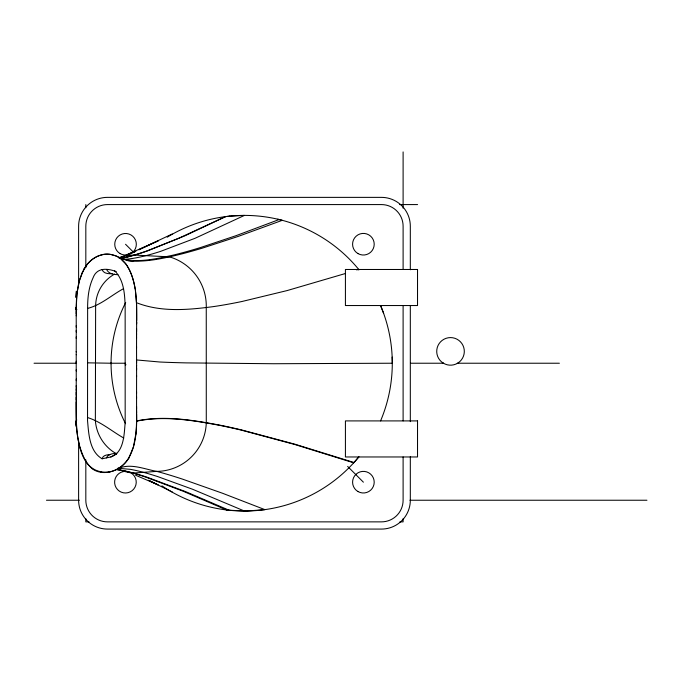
<?xml version="1.0" encoding="UTF-8"?>
<svg xmlns="http://www.w3.org/2000/svg" width="681" height="681" viewBox="0 0 681 681"><rect width="100%" height="100%" fill="white"/><g stroke="black" fill="none" stroke-linecap="round" stroke-linejoin="round"><path stroke-width="1.02" d="M76.221 354.639L76.221 362.905M76.195 311.2L76.195 314.052M76.195 395.278L76.246 379.053M76.221 354.733L76.229 351.49M76.246 338.5L76.255 330.387M136.592 328.6L136.541 348.076M358.768 456.968L354.001 462.493L294.95 444.208L241.236 429.847A362.198 52.514 22.7 0 0 219.393 425.063C192.255 419.99 164.019 415.291 136.583 420.943L136.558 391.873M136.592 376.584L136.592 365.501M76.255 387.157L76.255 385.54M76.229 351.89L76.255 336.882M136.523 338.338L136.532 336.72M136.558 393.499L136.592 375.64M76.195 310.493L76.221 307.642M76.238 390.409L76.246 388.783M136.532 335.095L136.541 333.469M76.229 392.026L76.289 424.493M136.558 331.851L136.677 322.113M136.651 323.73L136.566 304.271L135.408 290.617M136.694 320.487C136.736 301.342 137.111 280.223 125.755 263.802C113.676 252.77 129.058 263.53 134.54 261.172C149.803 261.427 164.853 258.048 179.605 254.473A364.701 44.069 -26.1 0 0 202.827 247.986L238.231 236.409L282.274 220.321L277.771 219.197M76.119 400.156L76.17 396.904M76.093 401.781C76.255 424.706 74.382 476.555 110.092 471.856C135.281 465.421 137.128 434.946 136.617 413.716M135.825 433.993L133.467 446.83L128.777 458.143M75.514 297.308L76.289 291.247M116.255 271.634C107.164 268.093 96.855 267.429 93.067 277.814C89.032 286.446 87.815 296.099 87.636 305.539L87.534 420.62C88.717 433.763 89.347 451.418 102.124 458.781C102.822 455.317 106.968 454.67 109.913 454.661M76.221 307.471L75.651 309.421L76.766 309.719M110.943 254.473A37.489 29.675 90 0 0 103.606 254.498L100.618 255.162A36.399 28.806 90 0 0 87.33 264.185L81.975 272.97L78.613 283.483L77.021 293.136L76.229 307.31L75.625 308.936L76.749 309.557M106.33 457.904C108.083 453.997 112.978 453.435 116.757 453.35M84.01 268.944L79.388 280.359L77.021 293.136A103.095 81.592 90 0 0 76.374 301.998L76.204 315.805M101.137 471.431L100.422 472.231L101.614 472.401A38.715 30.636 90 0 0 108.969 472.069M76.655 420.228L75.693 422.654L76.485 427.276A82.444 65.248 -90 0 0 80.256 448.2M76.664 419.683L75.693 422.101L76.485 427.276M102.124 458.781L110.799 456.977L116.613 453.827M123.61 288.625C111.675 295.043 100.831 305.156 87.543 308.416M229.318 216.175L225.573 216.609L184.772 235.864L147.59 250.863A407.17 58.643 -34.7 0 1 134.676 255.052A406.71 58.575 -34.7 0 1 121.397 258.388M172.242 233.975L138.847 249.757L158.273 240.81L127.696 254.294M119.073 257.912L135.868 251.298L126.938 254.796M279.167 219.529L235.83 235.745L200.835 247.441A367.059 46.342 -26.9 0 1 172.676 255.239C156.707 258.678 139.946 262.73 123.627 259.214C116.434 256.141 108.722 252.089 100.618 255.162A36.433 28.84 -90 0 0 94.88 257.682L94.548 257.886A36.059 28.542 90 0 0 84.001 268.935M356.691 269.94L358.64 269.327M345.02 273.626L287.084 290.583L242.078 301.47A348.732 64.125 -23.5 0 1 212.812 306.688C187.573 309.991 160.716 312.298 136.498 302.696M108.977 472.095L111.931 471.354A42.605 33.718 90 0 0 118.341 468.528C130.454 462.918 144.466 469.166 156.766 471.388A340.151 29.87 25.6 0 1 182.329 479.066L222.474 493.24L264.892 509.635L246.76 511.031L228.739 510.214M125.159 364.871L125.976 364.727M225.573 216.609L178.158 238.512L147.079 250.872A408.557 58.2 -34.6 0 1 134.217 255.06A408.208 58.149 -34.6 0 1 121.005 258.414M110.799 456.977C124.112 452.593 124.138 434.137 125.176 422.416L125.151 307.335C124.802 294.788 124.146 279.968 114.527 270.715M229.395 216.166L244.462 215.4L195.047 238.29L160.776 251.306A386.629 66.193 -35.3 0 1 125.338 259.257L123.389 259.35M87.662 362.837L111.063 363.228L111.063 363.807M112.101 273.711C108.526 273.898 103.291 273.668 102.107 269.489M117.804 468.247L130.275 469.328A347.574 38.025 29.1 0 1 157.847 476.64L192.502 489.23L244.462 511.048M399.534 204.581L417.589 204.581M34.05 363.228L76.587 363.228M110.62 363.228L125.5 363.228M410.498 363.228L443.467 363.228M457.291 363.228L559.382 363.228M46.461 500.237L79.405 500.237M409.945 500.237L646.95 500.237M89.007 521.867L85.823 521.867L85.823 518.675M399.917 521.867L403.109 521.867L403.109 518.684M117.907 274.673C113.889 274.588 108.9 273.907 106.832 269.957M87.67 417.589C100.907 421.692 111.837 431.286 123.797 438.053M228.22 510.154L226.688 509.975M226.577 509.967L183.3 491.29L145.342 476.964A350.536 36.876 29.8 0 0 132.778 473.091A55.902 55.902 0 0 1 118.766 469.464M116.621 469.515L124.614 470.877A349.413 36.468 29.5 0 1 134.268 473.278A349.753 36.502 29.5 0 1 147.028 477.185L185.496 491.58L229.156 510.256M116.196 469.481L123.27 470.716A350.332 36.859 29.8 0 1 132.778 473.091L156.766 471.388A50.113 50.113 0 0 0 206.283 422.867L206.258 307.557A51.177 51.177 0 0 0 169.475 256.865L134.217 255.06A51.288 51.288 0 0 0 118.869 257.793M136.583 359.96L159.873 362.011A335.103 9.185 -1.2 0 0 186.177 362.888L273.609 363.731L392.29 363.228L392.162 357.082M111.012 254.481L116.059 255.911L120.963 258.78M353.703 462.825L294.788 444.497L241.176 430.094A362.36 52.829 22.8 0 0 219.367 425.302C192.238 420.203 164.002 415.512 136.575 421.181L136.387 426.774A99.196 78.511 -90 0 1 135.834 433.993M135.596 475.227L158.111 484.863L148.569 480.284L172.514 492.133M119.771 257.912C129.535 265.139 133.212 277.644 135.187 289.127M92.327 468.758C85.968 463.625 82.75 455.742 80.324 448.166M125.542 244.266L133.791 252.523M347.633 466.417L363.39 482.182M380.568 305.539L383.633 313.379M76.442 426.698L76.298 424.697M136.592 409.698L136.6 410.498M136.575 406.472L136.592 408.889M136.609 411.307L136.617 412.907M76.204 315.473L76.255 327.144M136.541 346.45L136.592 362.667M76.229 369.766L76.255 380.67M136.592 361.347L136.592 365.91M76.255 325.518L76.255 332.013M76.221 361.219L76.229 370.949M410.32 269.761L410.32 226.211A28.84 28.84 0 0 0 381.479 197.371L107.453 197.371A28.84 28.84 0 0 0 78.613 226.211L78.613 284.649M410.32 305.539L410.32 421.641M410.32 456.687L410.32 500.237A28.84 28.84 0 0 1 381.479 529.077L107.453 529.077A28.84 28.84 0 0 1 78.613 500.237L78.613 440.76M403.109 151.923L403.109 208.173M403.109 269.48L403.109 226.211A21.63 21.63 0 0 0 381.479 204.581L107.453 204.581A21.63 21.63 0 0 0 85.823 226.211L85.823 267.633M403.109 305.539L403.109 420.909M403.109 456.968L403.109 500.237A21.63 21.63 0 0 1 381.479 521.867L107.453 521.867A21.63 21.63 0 0 1 85.823 500.237L85.823 459.871M358.768 269.48L358.768 269.982M136.592 368.268L136.592 369.655M136.558 396.742L136.558 398.368M85.823 204.581L85.823 207.773M131.058 472.946A10.819 10.819 0 0 1 132.14 490.66A10.819 10.819 0 0 1 115.149 485.553A10.819 10.819 0 0 1 125.823 471.371M380.628 305.684A147.828 147.828 0 0 1 380.568 420.909M358.904 456.798A147.828 147.828 0 0 1 161.899 485.842M167.228 237.184A147.828 147.828 0 0 1 358.904 269.65M125.568 423.727A133.408 133.408 0 0 1 125.687 302.5M116.655 453.912A41.481 41.481 0 0 1 95.366 420.62L95.629 305.539A36.868 36.868 0 0 1 114.604 274.102M128.828 458.194A35.846 28.372 -90 0 1 118.315 468.451M100.422 472.18A27.206 21.528 90 0 1 92.301 468.809M417.53 269.48L345.42 269.48L345.42 305.539L417.53 305.539L417.53 269.48M417.53 420.909L345.42 420.909L345.42 456.968L417.53 456.968L417.53 420.909M357.985 491.546A10.819 10.819 0 0 0 374.209 482.182A10.819 10.819 0 0 0 357.985 472.818A10.819 10.819 0 0 0 357.985 491.546M443.161 363.058A13.799 13.799 0 0 0 464.306 351.915A13.799 13.799 0 0 0 444.08 339.181A13.799 13.799 0 0 0 443.161 363.058M357.985 253.587A10.819 10.819 0 0 0 374.209 244.215A10.819 10.819 0 0 0 357.985 234.851A10.819 10.819 0 0 0 357.985 253.587M120.145 253.613A10.785 10.785 0 0 0 136.328 244.266A10.785 10.785 0 0 0 120.145 234.928A10.785 10.785 0 0 0 120.145 253.613"/></g></svg>
